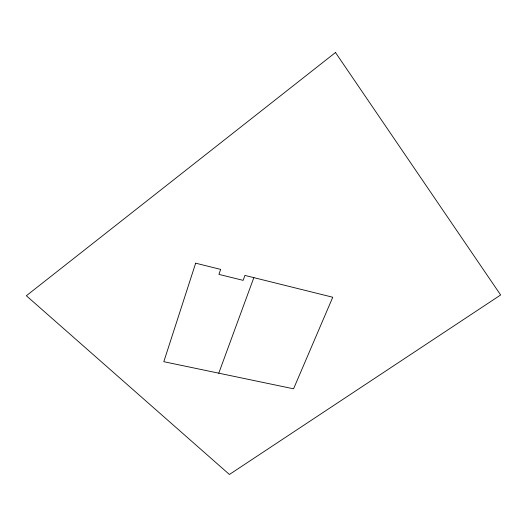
<?xml version="1.0" encoding="UTF-8"?>
<svg xmlns="http://www.w3.org/2000/svg" width="527" height="527" viewBox="0 0 527 527"><rect width="100%" height="100%" fill="white"/><g stroke="black" fill="none" stroke-linecap="round" stroke-linejoin="round"><path stroke-width="0.79" d="M218.764 373.182L253.843 277.63M195.662 263.184L163.811 361.7L293.565 388.807L332.754 297.235L244.923 275.417L243.145 280.357L218.922 274.389L220.635 269.389L195.662 263.184M335.488 52.522L26.35 295.746L229.416 474.478L500.65 294.975L335.488 52.522"/></g></svg>
